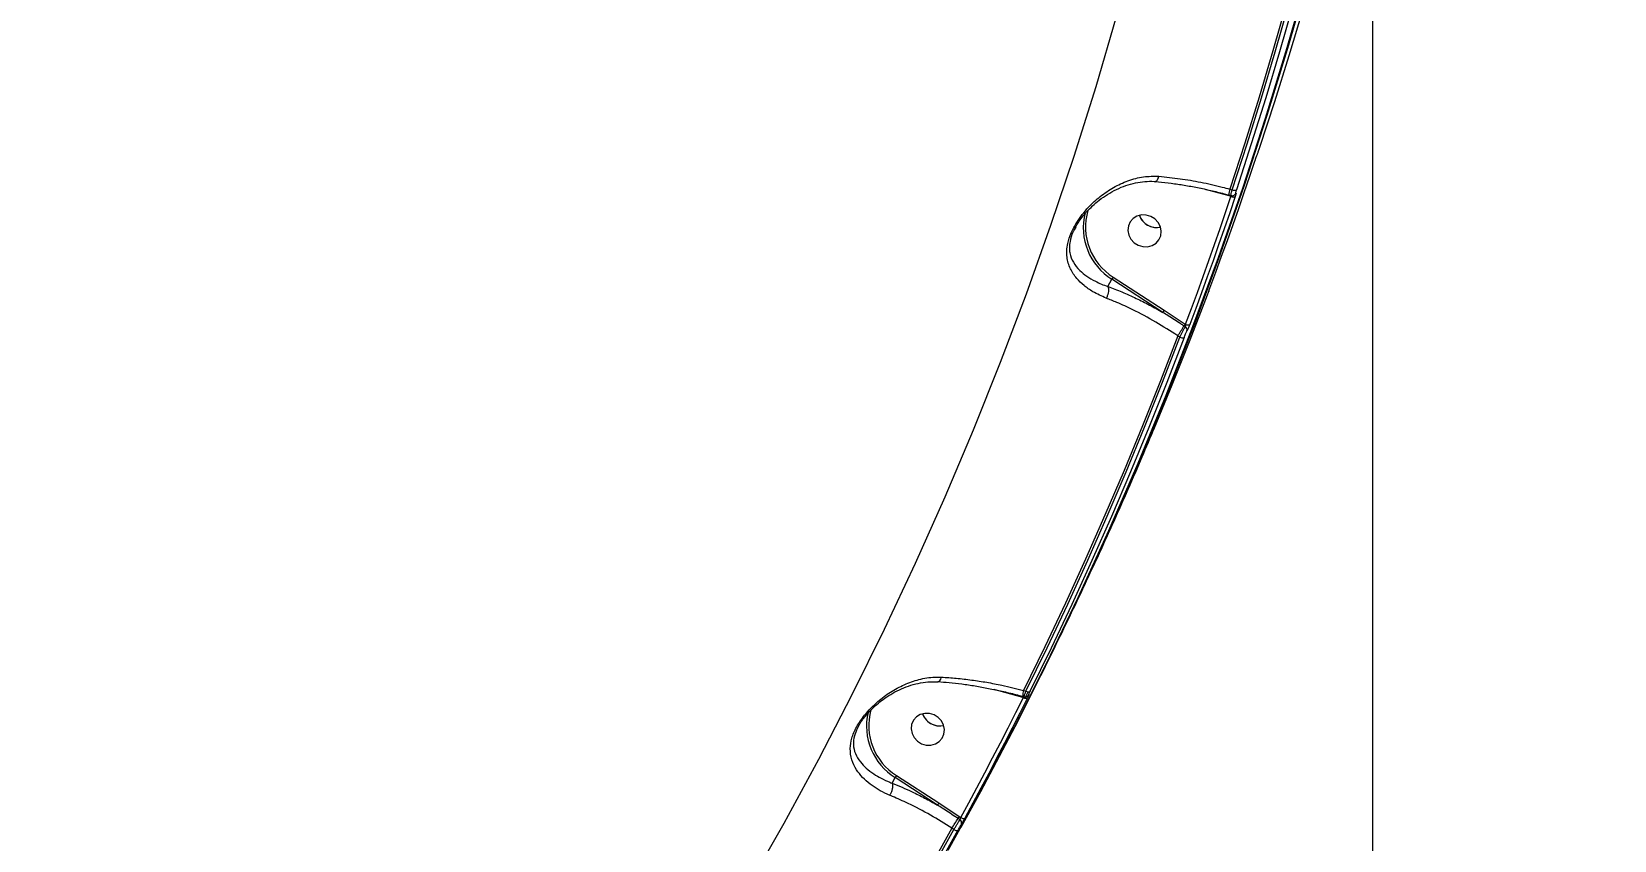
# Model space of a CAD drawing. Header units: millimetres. Extents: x -8607 to 7621, y -5747 to 4382.
# Drawn here: x 5717.6 to 6137.6, y -605.8 to -391.4 of the extents above; entities that cross this region are included whole.
import ezdxf

# ---------------------------------------------------------------- set-up
doc = ezdxf.new("R2010")
doc.units = ezdxf.units.MM
doc.layers.add('DIKOM_ОБЪЕКТ', color=7, linetype='Continuous')
doc.layers.add('DIKOM_РАЗМЕР_ОБЪЕКТА', color=7, linetype='Continuous')
doc.styles.add('style1', font='arial.ttf', dxfattribs={"width": 0.8})
doc.dimstyles.new('1-50', dxfattribs={"dimtxt": 300, "dimasz": 200, "dimexe": 100, "dimexo": 0, "dimgap": 100, "dimtad": 1, "dimtxsty": 'style1', "dimcen": 200, "dimclrd": 7, "dimclre": 7, "dimclrt": 7, "dimadec": 1, "dimazin": 2, "dimtfac": 1, "dimtmove": 0, "dimatfit": 2, "dimfxl": 0, "dimlwd": 25, "dimlwe": 18, "dimarcsym": 0})

# ---------------------------------------------------------------- blocks, each defined once
blk = doc.blocks.new('*D11')
at = {"layer": 'Defpoints', "color": 0, "transparency": 16777216}
for p in [(7619.37, -165.15), (-6826.53, -739.39), (7619.37, -5647.14)]:
    blk.add_point(p, dxfattribs=at)
at = {"layer": 'DIKOM_РАЗМЕР_ОБЪЕКТА', "color": 7, "lineweight": 18, "transparency": 16777216}
for p, q in [((7619.37, -165.15), (7619.37, -5747.14)), ((-6826.53, -739.39), (-6826.53, -5747.14))]:
    blk.add_line(p, q, dxfattribs=at)
at = {"layer": 'DIKOM_РАЗМЕР_ОБЪЕКТА', "color": 7, "lineweight": 25, "transparency": 16777216}
blk.add_line((-6626.53, -5647.14), (7419.37, -5647.14), dxfattribs=at)
at = {"layer": 'DIKOM_РАЗМЕР_ОБЪЕКТА', "color": 7, "transparency": 16777216}
for points in [[(-6626.53, -5613.8), (-6626.53, -5680.47), (-6826.53, -5647.14)], [(7419.37, -5613.8), (7419.37, -5680.47), (7619.37, -5647.14)]]:
    blk.add_solid(points, dxfattribs=at)
at = {"layer": 'DIKOM_РАЗМЕР_ОБЪЕКТА', "color": 7, "transparency": 16777216, "insert": (396.42, -5393.96), "char_height": 300, "attachment_point": 5, "style": 'style1'}
blk.add_mtext('14400', dxfattribs=at)
blk = doc.blocks.new('*D13')
at = {"layer": 'Defpoints', "color": 0, "transparency": 16777216}
for p in [(-5326.53, -191.39), (6073.47, -191.39), (6073.47, -4959.53)]:
    blk.add_point(p, dxfattribs=at)
at = {"layer": 'DIKOM_РАЗМЕР_ОБЪЕКТА', "color": 7, "lineweight": 18, "transparency": 16777216}
for p, q in [((-5326.53, -191.39), (-5326.53, -5059.53)), ((6073.47, -191.39), (6073.47, -5059.53))]:
    blk.add_line(p, q, dxfattribs=at)
at = {"layer": 'DIKOM_РАЗМЕР_ОБЪЕКТА', "color": 7, "lineweight": 25, "transparency": 16777216}
blk.add_line((-5126.53, -4959.53), (5873.47, -4959.53), dxfattribs=at)
at = {"layer": 'DIKOM_РАЗМЕР_ОБЪЕКТА', "color": 7, "transparency": 16777216}
for points in [[(-5126.53, -4926.2), (-5126.53, -4992.86), (-5326.53, -4959.53)], [(5873.47, -4926.2), (5873.47, -4992.86), (6073.47, -4959.53)]]:
    blk.add_solid(points, dxfattribs=at)
at = {"layer": 'DIKOM_РАЗМЕР_ОБЪЕКТА', "color": 7, "transparency": 16777216, "insert": (373.47, -4706.36), "char_height": 300, "attachment_point": 5, "style": 'style1'}
blk.add_mtext('11400', dxfattribs=at)

msp = doc.modelspace()

# ---------------------------------------------------------------- linework, layer by layer
at = {"layer": 'DIKOM_ОБЪЕКТ', "color": 7, "linetype": 'Continuous', "lineweight": 15}
for p, q in [((6029.125, -433.259), (6027.957, -432.934)), ((6035.389, -434.96), (6029.125, -433.259)), ((6035.357, -434.692), (6035.35, -434.689)), ((6035.357, -434.692), (6035.919, -434.848)), ((6035.879, -435.096), (6035.389, -434.96)), ((6035.568, -433.112), (6036.203, -433.289)), ((5994.693, -443.235), (5994.306, -443.951)), ((6003.239, -458.948), (6004.303, -457.023)), ((6017.832, -465.813), (6004.303, -457.023)), ((6004.652, -456.472), (6018.181, -465.262)), ((6018.181, -465.262), (6023.731, -468.914)), ((6023.743, -469.655), (6023.401, -469.432)), ((6023.731, -468.914), (6023.845, -468.988)), ((6022.318, -472.39), (6021.753, -472.022)), ((5974.268, -566.167), (5973.061, -565.831)), ((5980.653, -567.901), (5974.268, -566.167)), ((5980.832, -566.054), (5981.479, -566.233)), ((5981.384, -567.819), (5982.079, -566.442)), ((5982.567, -566.331), (5982.666, -566.131)), ((5980.621, -567.633), (5980.614, -567.63)), ((5980.621, -567.633), (5981.023, -567.745)), ((5980.784, -567.938), (5980.653, -567.901)), ((5974.157, -583.971), (5975.367, -581.655)), ((5945.978, -590.652), (5946.786, -589.191)), ((5957.989, -596.47), (5946.786, -589.191)), ((5947.134, -588.64), (5958.337, -595.919)), ((5958.337, -595.919), (5963.782, -599.503)), ((5963.947, -600.342), (5963.453, -600.021)), ((5963.782, -599.503), (5964.21, -599.781)), ((5962.36, -602.972), (5961.805, -602.611))]:
    msp.add_line(p, q, dxfattribs=at)
at = {"layer": 'DIKOM_ОБЪЕКТ', "color": 7, "linetype": 'Continuous', "lineweight": 15, "flags": 128}
for points in [[(6087.04, -222.357), (6084.473, -241.862), (6081.55, -261.299), (6078.27, -280.661), (6074.635, -299.943), (6070.646, -319.14), (6066.304, -338.245), (6061.611, -357.253), (6056.568, -376.157), (6051.176, -394.953), (6045.437, -413.634), (6039.354, -432.195), (6032.927, -450.63), (6026.159, -468.934), (6019.051, -487.1), (6011.607, -505.125), (6003.827, -523.001), (5995.715, -540.724), (5987.273, -558.288), (5978.503, -575.689), (5969.409, -592.92), (5964.235, -602.385)], [(5960.872, -608.426), (5969.041, -593.585), (5978.136, -576.353), (5986.905, -558.953), (5995.347, -541.389), (6003.459, -523.666), (6011.239, -505.789), (6018.684, -487.765), (6025.791, -469.599), (6032.559, -451.295), (6038.986, -432.86), (6045.07, -414.299), (6050.808, -395.618), (6056.2, -376.822), (6061.243, -357.918), (6065.936, -338.91), (6070.278, -319.805), (6074.267, -300.608), (6077.902, -281.326), (6081.182, -261.963), (6084.106, -242.527), (6086.673, -223.022)], [(6043.565, -422.007), (6047.525, -409.862), (6051.337, -397.666), (6055.001, -385.42), (6058.516, -373.126), (6061.882, -360.784), (6065.099, -348.397), (6068.166, -335.967), (6071.083, -323.495)], [(6063.112, -334.477), (6060.193, -346.966), (6057.125, -359.412), (6053.905, -371.814), (6050.536, -384.171), (6047.017, -396.481), (6043.349, -408.742), (6039.533, -420.953), (6035.568, -433.112)], [(6036.203, -433.289), (6040.159, -421.154), (6043.968, -408.968), (6047.629, -396.732), (6051.141, -384.448), (6054.505, -372.117), (6057.719, -359.74), (6060.783, -347.32), (6063.698, -334.858)], [(6064.834, -334.798), (6061.917, -347.27), (6058.85, -359.701), (6055.633, -372.087), (6052.267, -384.429), (6048.752, -396.723), (6045.088, -408.969), (6041.276, -421.165), (6037.316, -433.31)], [(5843.934, -714.614), (5855.351, -699.025), (5866.463, -683.225), (5877.265, -667.218), (5887.754, -651.009), (5897.927, -634.604), (5907.781, -618.007), (5917.313, -601.225), (5926.519, -584.262), (5935.396, -567.124), (5943.943, -549.816), (5952.155, -532.343), (5960.03, -514.712), (5967.567, -496.928), (5974.762, -478.997), (5981.613, -460.924), (5988.118, -442.714), (5994.275, -424.375), (6000.082, -405.912), (6005.537, -387.33)], [(6030.279, -459.397), (6031.848, -455.181), (6033.399, -450.959), (6034.932, -446.729), (6036.446, -442.492), (6037.943, -438.248), (6039.421, -433.998), (6040.881, -429.74), (6042.323, -425.476)], [(6023.845, -468.988), (6025.412, -464.776), (6026.962, -460.557), (6028.493, -456.331), (6030.007, -452.098), (6031.502, -447.857), (6032.979, -443.61), (6034.438, -439.357), (6035.879, -435.096)], [(6036.993, -435.117), (6035.551, -439.381), (6034.091, -443.639), (6032.613, -447.889), (6031.116, -452.133), (6029.602, -456.37), (6028.069, -460.6), (6026.518, -464.822), (6024.949, -469.038)], [(6011.29, -448.021), (6012.512, -448.387), (6013.77, -448.415), (6014.962, -448.101), (6015.991, -447.47), (6016.773, -446.575), (6017.247, -445.488), (6017.372, -444.296), (6017.139, -443.096), (6016.567, -441.986), (6015.703, -441.055), (6014.615, -440.379), (6013.393, -440.013), (6012.135, -439.985), (6010.943, -440.3), (6009.914, -440.93), (6009.131, -441.825), (6008.658, -442.912), (6008.533, -444.104), (6008.765, -445.304), (6009.337, -446.414), (6010.202, -447.345), (6011.29, -448.021)], [(6015.596, -496.435), (6020.318, -485.004), (6025.067, -473.102), (6029.67, -461.14)], [(6030.033, -460.038), (6030.022, -460.111), (6029.977, -460.27)], [(6021.753, -472.022), (6017.146, -483.999), (6012.393, -495.915), (6007.494, -507.77), (6002.449, -519.56), (5997.26, -531.285), (5991.927, -542.943), (5986.451, -554.533), (5980.832, -566.054)], [(5981.479, -566.233), (5987.085, -554.736), (5992.55, -543.168), (5997.872, -531.533), (6003.05, -519.831), (6008.085, -508.064), (6012.975, -496.234), (6017.72, -484.342), (6022.318, -472.39)], [(6023.42, -472.443), (6018.818, -484.405), (6014.069, -496.307), (6009.175, -508.147), (6004.136, -519.924), (5998.953, -531.635), (5993.627, -543.28), (5988.158, -554.857), (5982.547, -566.364)], [(5964.21, -599.781), (5966.342, -595.833), (5968.457, -591.875), (5970.554, -587.908), (5972.635, -583.932), (5974.698, -579.947), (5976.744, -575.953), (5978.772, -571.949), (5980.784, -567.938)], [(5981.852, -568.069), (5979.839, -572.084), (5977.809, -576.09), (5975.761, -580.088), (5973.697, -584.076), (5971.615, -588.056), (5969.515, -592.026), (5967.399, -595.987), (5965.265, -599.939)], [(5980.784, -567.938), (5980.957, -568.018), (5981.131, -568.083), (5981.299, -568.13), (5981.455, -568.158), (5981.593, -568.166), (5981.707, -568.153), (5981.795, -568.121), (5981.852, -568.069)], [(5982.082, -567.399), (5982.115, -567.357), (5982.202, -567.217)], [(5953.772, -580.189), (5954.994, -580.556), (5956.252, -580.583), (5957.444, -580.269), (5958.473, -579.639), (5959.256, -578.744), (5959.729, -577.656), (5959.854, -576.464), (5959.622, -575.265), (5959.05, -574.154), (5958.185, -573.223), (5957.098, -572.547), (5955.875, -572.181), (5954.617, -572.154), (5953.426, -572.468), (5952.397, -573.098), (5951.614, -573.993), (5951.141, -575.081), (5951.015, -576.273), (5951.248, -577.472), (5951.82, -578.582), (5952.685, -579.513), (5953.772, -580.189)], [(5964.21, -599.781), (5964.381, -599.866), (5964.553, -599.936), (5964.718, -599.988), (5964.872, -600.02), (5965.008, -600.031), (5965.122, -600.021), (5965.208, -599.99), (5965.265, -599.939)], [(5961.805, -602.611), (5955.622, -613.769), (5949.302, -624.85), (5942.846, -635.853), (5936.254, -646.776), (5929.528, -657.618), (5922.668, -668.377), (5915.675, -679.052), (5908.55, -689.641)], [(5909.221, -689.828), (5916.329, -679.258), (5923.306, -668.604), (5930.151, -657.866), (5936.862, -647.046), (5943.44, -636.145), (5949.882, -625.165), (5956.189, -614.107), (5962.36, -602.972)], [(5963.412, -603.133), (5957.237, -614.277), (5950.925, -625.345), (5944.477, -636.334), (5937.894, -647.244), (5931.177, -658.073), (5924.326, -668.82), (5917.344, -679.483), (5910.229, -690.061)], [(5962.36, -602.972), (5962.53, -603.057), (5962.7, -603.127), (5962.865, -603.179), (5963.018, -603.212), (5963.154, -603.223), (5963.267, -603.214), (5963.355, -603.183), (5963.412, -603.133)]]:
    msp.add_lwpolyline(points, dxfattribs=at)
at = {"layer": 'DIKOM_ОБЪЕКТ', "color": 7, "linetype": 'Continuous', "lineweight": 15}
for centre, radius, start, end in [((6039.786, -434.498), 4.44, 161.80921, 182.45516), ((6033.29, -434.43), 2.165, 345.83158, 352.46728), ((6036.456, -434.078), 1.17, 240.47633, 297.32919), ((6036.779, -432.258), 1.181, 240.78987, 297.0403), ((6036.264, -433.899), 0.947, 315.22771, 340.54146), ((6012.773, -443.349), 16.085, 165.86522, 238.22396), ((6012.846, -443.238), 15.565, 163.44747, 238.23488), ((6016.018, -438.598), 4.679, 198.54229, 246.23096), ((6016.066, -438.568), 4.736, 199.71782, 282.51371), ((6016.07, -438.665), 4.639, 245.307, 283.66007), ((6013.658, -462.553), 10.867, 145.96769, 149.40559), ((6027.186, -471.344), 10.866, 145.96762, 149.40571), ((5969.505, -436.953), 62.926, 326.12994, 328.92533), ((6034.18, -475.928), 12.585, 146.12994, 148.92533), ((6023.266, -470.484), 0.957, 344.33595, 60.07588), ((6024.441, -468.02), 1.138, 238.38317, 296.4975), ((6022.918, -471.416), 1.144, 238.38118, 296.0694), ((5985.046, -567.439), 4.436, 161.80285, 182.46963), ((5982.124, -565.397), 1.056, 232.3753, 293.6436), ((5978.555, -567.372), 2.165, 345.83158, 352.46728), ((5955.275, -575.502), 16.107, 167.01809, 238.195), ((5955.345, -575.393), 15.585, 164.52425, 238.20876), ((5958.5, -570.767), 4.679, 198.54229, 246.23096), ((5958.549, -570.736), 4.736, 199.71782, 282.51371), ((5958.552, -570.834), 4.639, 245.307, 283.66007), ((5956.14, -594.722), 10.867, 145.96769, 149.40559), ((5967.343, -602.001), 10.866, 145.96762, 149.40571), ((5909.557, -567.542), 62.926, 326.12994, 328.92533), ((5974.232, -606.517), 12.585, 146.12994, 148.92533), ((5963.475, -601.16), 0.944, 336.46818, 60.05334)]:
    msp.add_arc(centre, radius, start, end, dxfattribs=at)
for points, knots in [([(5800.866, -803.55), (5798.82, -803.961), (5793.452, -805.042), (5784.101, -806.083), (5772.972, -806.48), (5761.475, -806.091), (5750.043, -805.036), (5738.442, -803.37), (5726.87, -801.186), (5714.156, -798.261), (5700.232, -794.471), (5685.3, -789.76), (5670.337, -784.454), (5655.838, -778.796), (5641.463, -772.717), (5627.421, -766.359), (5612.292, -759.074), (5596.058, -750.765), (5579.016, -741.488), (5562.272, -731.86), (5546.339, -722.237), (5530.812, -712.432), (5515.883, -702.615), (5500.259, -691.94), (5483.974, -680.362), (5467.365, -668.055), (5451.324, -655.697), (5436.311, -643.702), (5421.905, -631.787), (5408.262, -620.128), (5393.784, -607.354), (5378.56, -593.432), (5362.985, -578.604), (5348.225, -563.991), (5334.667, -550.045), (5321.906, -536.417), (5310.049, -523.279), (5297.899, -509.305), (5285.576, -494.518), (5273.441, -479.225), (5262.26, -464.415), (5252.289, -450.515), (5243.186, -437.146), (5235.009, -424.46), (5227.33, -411.895), (5222.721, -403.719), (5220.372, -399.551)], [0, 0, 0, 0, 0.0156509, 0.0410528, 0.0664547, 0.0899044, 0.1133542, 0.1348277, 0.1563011, 0.1771003, 0.2025022, 0.227904, 0.2513538, 0.2748036, 0.2962771, 0.3177505, 0.3385497, 0.3639515, 0.3893534, 0.4128032, 0.436253, 0.4577264, 0.4791999, 0.4999991, 0.5244807, 0.5489623, 0.5715463, 0.5941304, 0.614795, 0.6354597, 0.6554668, 0.6808687, 0.7062706, 0.7297205, 0.7531703, 0.7746438, 0.7961173, 0.8169165, 0.8423185, 0.8677204, 0.8911702, 0.9146201, 0.9360936, 0.9575671, 0.9783663, 1, 1, 1, 1]), ([(6042.323, -425.476), (6042.332, -425.45), (6042.391, -425.275), (6042.511, -424.925), (6042.679, -424.452), (6042.836, -424.027), (6042.91, -423.837), (6042.947, -423.742)], [0, 0, 0, 0, 0.0426165, 0.282457, 0.5216215, 0.7607575, 1, 1, 1, 1]), ([(6042.947, -423.742), (6042.984, -423.647), (6043.058, -423.458), (6043.213, -423.031), (6043.379, -422.558), (6043.498, -422.208), (6043.557, -422.033), (6043.565, -422.007)], [0, 0, 0, 0, 0.2393873, 0.4786703, 0.7179146, 0.9577109, 1, 1, 1, 1]), ([(6002.774, -462.06), (6001.555, -461.521), (5999.345, -460.543), (5996.825, -458.722), (5994.766, -456.716), (5993.149, -454.278), (5992.366, -451.788), (5992.269, -449.459), (5992.54, -447.339), (5993.381, -444.754), (5994.789, -442.127), (5996.398, -439.849), (5998.446, -437.467), (6001.176, -434.968), (6004.668, -432.596), (6008.525, -430.811), (6012.592, -429.701), (6015.384, -429.726), (6016.732, -429.737)], [0, 0, 0, 0, 0.0785517, 0.14240769, 0.2076086, 0.28569108, 0.36653484, 0.40509871, 0.44484294, 0.49743706, 0.54968496, 0.59178495, 0.63493314, 0.70636046, 0.77972168, 0.85332184, 0.92913885, 1, 1, 1, 1]), ([(5994.285, -443.939), (5994.393, -443.712), (5994.704, -443.055), (5995.416, -441.911), (5996.416, -440.509), (5997.674, -439.03), (5999.184, -437.513), (6001.007, -435.963), (6003.126, -434.478), (6005.484, -433.17), (6007.954, -432.136), (6010.482, -431.432), (6012.994, -431.102), (6014.788, -431.015), (6015.72, -431.145), (6015.842, -431.162)], [0, 0, 0, 0, 0.02790532, 0.08068854, 0.14332159, 0.21272041, 0.29109497, 0.37984992, 0.48117868, 0.58557635, 0.69067616, 0.79235431, 0.89054389, 0.9857421, 1, 1, 1, 1]), ([(6015.846, -431.118), (6016.114, -431.139), (6017.476, -431.244), (6020.031, -431.56), (6023.492, -432.07), (6027.021, -432.713), (6030.568, -433.48), (6033.355, -434.154), (6034.929, -434.601), (6035.342, -434.719)], [0, 0, 0, 0, 0.0431174, 0.2188981, 0.3964764, 0.575502, 0.7555127, 0.9359769, 1, 1, 1, 1]), ([(6015.849, -431.073), (6015.924, -431.069), (6016.097, -431.062), (6016.372, -430.722), (6016.577, -430.267), (6016.688, -429.91), (6016.722, -429.778), (6016.732, -429.737)], [0, 0, 0, 0, 0.2309049, 0.5342426, 0.8375814, 0.9498626, 1, 1, 1, 1]), ([(6016.732, -429.737), (6018.596, -429.924), (6022.255, -430.291), (6027.927, -431.274), (6032.358, -432.256), (6034.893, -432.932), (6035.568, -433.112)], [0, 0, 0, 0, 0.3028924, 0.5944611, 0.8920287, 1, 1, 1, 1]), ([(6035.929, -434.814), (6035.913, -434.816), (6035.867, -434.82), (6035.894, -434.533), (6035.998, -434.016), (6036.135, -433.531), (6036.203, -433.289)], [0, 0, 0, 0, 0.151753, 0.4341769, 0.7172277, 1, 1, 1, 1]), ([(6035.879, -435.096), (6035.903, -435.051), (6035.951, -434.96), (6035.994, -434.862), (6036.011, -434.808), (6036, -434.808), (6035.997, -434.808)], [0, 0, 0, 0, 0.2866705, 0.570331, 0.8505512, 1, 1, 1, 1]), ([(6035.925, -434.833), (6036.015, -434.857), (6036.206, -434.907), (6036.492, -434.851), (6036.731, -434.74), (6036.875, -434.632), (6036.926, -434.574), (6036.935, -434.564)], [0, 0, 0, 0, 0.2421164, 0.5122478, 0.7447407, 0.9552552, 1, 1, 1, 1]), ([(6037.157, -434.214), (6037.162, -434.21), (6037.193, -434.18), (6037.226, -434.195), (6037.209, -434.373), (6037.132, -434.686), (6037.039, -434.974), (6036.993, -435.117)], [0, 0, 0, 0, 0.0385716, 0.2780899, 0.5183557, 0.7592314, 1, 1, 1, 1]), ([(6037.316, -433.31), (6037.27, -433.453), (6037.179, -433.741), (6037.104, -434.055), (6037.088, -434.233), (6037.121, -434.249), (6037.153, -434.218), (6037.157, -434.214)], [0, 0, 0, 0, 0.240665, 0.4814361, 0.721633, 0.9612014, 1, 1, 1, 1]), ([(5994.306, -443.951), (5994.186, -444.164), (5993.615, -445.181), (5993.161, -446.833), (5992.951, -448.603), (5993.032, -449.557), (5993.278, -450.959), (5993.96, -452.641), (5995.554, -454.599), (5997.562, -456.24), (5999.998, -457.696), (6002.031, -458.55), (6003.238, -458.951), (6003.239, -458.952)], [0, 0, 0, 0, 0.0253149, 0.1209123, 0.1908208, 0.263861, 0.2675977, 0.4212364, 0.5812568, 0.7103739, 0.8417063, 0.9999193, 1, 1, 1, 1]), ([(6003.239, -458.952), (6003.302, -459.132), (6003.427, -459.494), (6003.408, -460.249), (6003.236, -461.059), (6003.006, -461.628), (6002.839, -461.947), (6002.797, -462.021), (6002.774, -462.06)], [0, 0, 0, 0, 0.231622, 0.4632441, 0.6948665, 0.9264897, 0.9610341, 1, 1, 1, 1]), ([(6003.239, -458.952), (6003.239, -458.951), (6003.238, -458.949), (6003.239, -458.948), (6003.239, -458.948)], [0, 0, 0, 0, 0.6212169, 1, 1, 1, 1]), ([(6003.239, -458.948), (6004.465, -459.415), (6006.93, -460.353), (6010.638, -462.029), (6014.287, -463.837), (6016.647, -465.153), (6017.832, -465.813)], [0, 0, 0, 0, 0.2595447, 0.5218385, 0.7598795, 1, 1, 1, 1]), ([(6029.67, -461.14), (6029.728, -460.984), (6029.789, -460.823), (6029.828, -460.717), (6029.829, -460.713)], [0, 0, 0, 0, 0.9637401, 1, 1, 1, 1]), ([(6029.829, -460.713), (6029.844, -460.674), (6029.917, -460.477), (6029.978, -460.29), (6030.015, -460.21), (6030.038, -460.095), (6030.04, -460.082)], [0, 0, 0, 0, 0.1268801, 0.6438628, 0.9583489, 1, 1, 1, 1]), ([(6029.829, -460.713), (6029.869, -460.605), (6029.949, -460.386), (6030, -460.232), (6029.995, -460.231), (6029.978, -460.266), (6029.977, -460.27)], [0, 0, 0, 0, 0.3178068, 0.6433223, 0.9617772, 1, 1, 1, 1]), ([(6029.977, -460.27), (6029.975, -460.274), (6029.958, -460.309), (6029.952, -460.309), (6030.005, -460.145), (6030.116, -459.834), (6030.225, -459.543), (6030.279, -459.397)], [0, 0, 0, 0, 0.027856, 0.2650195, 0.5077103, 0.7539625, 1, 1, 1, 1]), ([(6029.992, -460.191), (6029.992, -460.191), (6029.993, -460.189), (6030.011, -460.132), (6030.065, -459.979), (6030.181, -459.658), (6030.301, -459.338), (6030.369, -459.159)], [0, 0, 0, 0, 0.0468522, 0.1631812, 0.3667463, 0.6455757, 1, 1, 1, 1]), ([(6021.753, -472.022), (6019.808, -470.775), (6015.862, -468.246), (6010.406, -465.36), (6006.024, -463.334), (6003.716, -462.429), (6002.774, -462.06)], [0, 0, 0, 0, 0.3072584, 0.6233184, 0.8463529, 1, 1, 1, 1]), ([(6023.401, -469.432), (6023.122, -469.251), (6021.725, -468.343), (6019.876, -467.124), (6018.294, -466.109), (6017.832, -465.813)], [0, 0, 0, 0, 0.15042181, 0.75212824, 1, 1, 1, 1]), ([(6022.318, -472.39), (6022.344, -472.336), (6022.485, -472.047), (6022.765, -471.484), (6023.142, -470.75), (6023.492, -470.093), (6023.659, -469.801), (6023.743, -469.655)], [0, 0, 0, 0, 0.0547627, 0.2944094, 0.5301252, 0.7646885, 1, 1, 1, 1]), ([(6023.743, -469.655), (6023.758, -469.624), (6023.788, -469.561), (6023.821, -469.403), (6023.842, -469.221), (6023.846, -469.079), (6023.845, -469.003), (6023.845, -468.988)], [0, 0, 0, 0, 0.2178619, 0.443589, 0.6835988, 0.9397725, 1, 1, 1, 1]), ([(6024.949, -469.038), (6024.936, -469.072), (6024.867, -469.256), (6024.725, -469.61), (6024.526, -470.069), (6024.335, -470.476), (6024.236, -470.653), (6024.187, -470.742)], [0, 0, 0, 0, 0.0557734, 0.2968037, 0.5326623, 0.7662387, 1, 1, 1, 1]), ([(6024.187, -470.742), (6024.138, -470.831), (6024.039, -471.008), (6023.846, -471.415), (6023.646, -471.873), (6023.503, -472.226), (6023.433, -472.409), (6023.42, -472.443)], [0, 0, 0, 0, 0.2340719, 0.4679654, 0.7039629, 0.944859, 1, 1, 1, 1]), ([(5291.674, -498.944), (5294.373, -502.175), (5300.506, -509.517), (5310.476, -520.978), (5321.813, -533.588), (5333.803, -546.453), (5346.71, -559.816), (5359.792, -572.88), (5372.475, -585.113), (5384.384, -596.255), (5396.46, -607.239), (5409.253, -618.531), (5422.846, -630.152), (5437.026, -641.89), (5451.447, -653.427), (5466.001, -664.677), (5479.847, -675.023), (5493.289, -684.743), (5506.682, -694.122), (5520.505, -703.477), (5534.817, -712.81), (5549.528, -722.038), (5564.261, -730.894), (5578.906, -739.311), (5592.636, -746.849), (5605.781, -753.737), (5618.633, -760.163), (5631.646, -766.338), (5644.802, -772.223), (5657.783, -777.665), (5671.668, -783.08), (5686.34, -788.297), (5699.626, -792.48), (5710.603, -795.558), (5720.29, -798.009), (5730.578, -800.274), (5741.608, -802.266), (5752.488, -803.752), (5763.184, -804.688), (5773.435, -805.03), (5782.648, -804.786), (5790.881, -804.07), (5798.912, -802.878), (5807.143, -801.036), (5815.303, -798.29), (5820.674, -796.112), (5823.114, -794.658), (5823.282, -794.558)], [0, 0, 0, 0, 0.0175092, 0.0397789, 0.0620872, 0.0859438, 0.109848, 0.1352927, 0.158087, 0.1780911, 0.1981231, 0.2207474, 0.2434121, 0.2665002, 0.2911499, 0.3141799, 0.3372526, 0.3579793, 0.3787371, 0.4013613, 0.4240261, 0.4471142, 0.4717638, 0.4947939, 0.5178666, 0.5385933, 0.5593511, 0.581623, 0.6039335, 0.6263717, 0.6488494, 0.6771966, 0.7056237, 0.722785, 0.7399639, 0.7622358, 0.7845463, 0.8084073, 0.8323159, 0.856411, 0.880555, 0.9005523, 0.9205775, 0.9463937, 0.9722099, 0.9980864, 1, 1, 1, 1]), ([(5382.881, -499.194), (5387.075, -503.66), (5395.473, -512.603), (5408.605, -525.902), (5422.117, -539.099), (5436.04, -552.173), (5450.319, -565.077), (5464.94, -577.79), (5479.847, -590.257), (5494.1, -601.717), (5507.606, -612.187), (5520.321, -621.719), (5533.131, -630.997), (5546.028, -640.012), (5558.98, -648.74), (5571.972, -657.168), (5584.967, -665.268), (5597.035, -672.482), (5608.154, -678.872), (5618.305, -684.495), (5628.369, -689.86), (5638.348, -694.968), (5648.247, -699.821), (5658.019, -704.397), (5667.64, -708.685), (5677.115, -712.691), (5686.465, -716.423), (5695.687, -719.879), (5704.76, -723.05), (5713.657, -725.925), (5722.36, -728.5), (5730.87, -730.776), (5739.191, -732.752), (5747.285, -734.421), (5755.131, -735.78), (5762.735, -736.833), (5770.114, -737.582), (5778.01, -738.071), (5786.308, -738.174), (5794.879, -737.752), (5802.99, -736.793), (5810.609, -735.298), (5817.724, -733.272), (5824.307, -730.707), (5830.405, -727.648), (5834.004, -725.167), (5835.806, -723.925)], [0, 0, 0, 0, 0.0279517, 0.0559711, 0.0841497, 0.112398, 0.140846, 0.1693659, 0.1980505, 0.2268089, 0.2504876, 0.2742079, 0.2980249, 0.3218842, 0.3458643, 0.3698877, 0.3940102, 0.4181768, 0.4373171, 0.4564794, 0.475545, 0.4946105, 0.5137639, 0.5329172, 0.5518732, 0.5708292, 0.5898716, 0.608914, 0.6280087, 0.6471254, 0.6661455, 0.6851656, 0.7042731, 0.7233807, 0.7422913, 0.7612018, 0.7801984, 0.799195, 0.8241795, 0.8492136, 0.8742975, 0.8994316, 0.9244982, 0.9496151, 0.9747822, 1, 1, 1, 1]), ([(5976.015, -580.416), (5977.578, -577.444), (5982.029, -568.982), (5989.06, -554.869), (5997.131, -538.097), (6004.888, -521.176), (6011.037, -507.282), (6014.492, -498.985), (6015.562, -496.416)], [0, 0, 0, 0, 0.1084799, 0.3088893, 0.5093008, 0.7097178, 0.9101439, 1, 1, 1, 1]), ([(5945.306, -593.867), (5945.084, -593.774), (5944.001, -593.32), (5942.197, -592.38), (5939.988, -590.885), (5938.042, -589.127), (5936.355, -586.989), (5935.154, -584.496), (5934.712, -581.752), (5935.078, -579.242), (5935.785, -577.253), (5936.542, -575.706), (5937.517, -574.135), (5938.771, -572.457), (5940.335, -570.709), (5942.596, -568.595), (5945.524, -566.421), (5949.172, -564.441), (5953.107, -563.056), (5956.455, -562.496), (5958.452, -562.529), (5959.047, -562.539)], [0, 0, 0, 0, 0.013455, 0.0657647, 0.1192356, 0.1826302, 0.2473566, 0.3250329, 0.4053504, 0.467846, 0.4985595, 0.5302984, 0.5609722, 0.5926248, 0.6340457, 0.6764914, 0.747173, 0.8197567, 0.8928425, 0.9680649, 1, 1, 1, 1]), ([(5958.138, -563.708), (5958.22, -563.705), (5958.413, -563.699), (5958.713, -563.363), (5958.912, -562.951), (5959.013, -562.654), (5959.035, -562.579), (5959.047, -562.539)], [0, 0, 0, 0, 0.239954, 0.5679312, 0.8959094, 0.9448244, 1, 1, 1, 1]), ([(5959.047, -562.539), (5960.358, -562.624), (5962.993, -562.795), (5967.034, -563.27), (5971.085, -563.896), (5975.693, -564.771), (5978.928, -565.578), (5980.832, -566.054)], [0, 0, 0, 0, 0.1872854, 0.3765509, 0.5570061, 0.7391968, 1, 1, 1, 1]), ([(5937.211, -575.275), (5937.334, -575.061), (5937.689, -574.441), (5938.47, -573.371), (5939.543, -572.076), (5940.841, -570.732), (5942.356, -569.379), (5944.139, -568.031), (5946.186, -566.734), (5948.486, -565.579), (5950.949, -564.64), (5953.494, -564.017), (5955.914, -563.711), (5957.45, -563.773), (5958.14, -563.802)], [0, 0, 0, 0, 0.02983919, 0.08636553, 0.14928344, 0.2197106, 0.29763261, 0.38302676, 0.48219196, 0.58744107, 0.69687602, 0.80742911, 0.91356024, 1, 1, 1, 1]), ([(5958.125, -563.745), (5959.099, -563.814), (5961.177, -563.962), (5964.481, -564.344), (5967.991, -564.857), (5971.569, -565.496), (5975.175, -566.262), (5978.202, -566.984), (5979.996, -567.488), (5980.606, -567.66)], [0, 0, 0, 0, 0.1357799, 0.2896425, 0.4451441, 0.6020201, 0.759903, 0.918354, 1, 1, 1, 1]), ([(5981.032, -567.711), (5981.02, -567.715), (5980.984, -567.727), (5981.047, -567.457), (5981.207, -566.953), (5981.388, -566.473), (5981.479, -566.233)], [0, 0, 0, 0, 0.1385371, 0.4242278, 0.7127973, 1, 1, 1, 1]), ([(5982.547, -566.364), (5982.479, -566.504), (5982.343, -566.783), (5982.211, -567.083), (5982.155, -567.246), (5982.173, -567.252), (5982.2, -567.221), (5982.202, -567.217)], [0, 0, 0, 0, 0.2457883, 0.4917905, 0.7342879, 0.9715254, 1, 1, 1, 1]), ([(5980.784, -567.938), (5980.829, -567.898), (5980.919, -567.82), (5981.019, -567.737), (5981.074, -567.693), (5981.076, -567.696), (5981.076, -567.696)], [0, 0, 0, 0, 0.3051488, 0.5983662, 0.8722463, 1, 1, 1, 1]), ([(5981.023, -567.734), (5981.043, -567.743), (5981.16, -567.795), (5981.385, -567.785), (5981.644, -567.726), (5981.844, -567.621), (5981.984, -567.507), (5982.066, -567.421), (5982.096, -567.381), (5982.107, -567.367)], [0, 0, 0, 0, 0.0514086, 0.2932614, 0.4934574, 0.665641, 0.8124212, 0.9355664, 1, 1, 1, 1]), ([(5982.202, -567.217), (5982.205, -567.214), (5982.232, -567.183), (5982.25, -567.188), (5982.192, -567.351), (5982.058, -567.651), (5981.921, -567.929), (5981.852, -568.069)], [0, 0, 0, 0, 0.027856, 0.2650195, 0.5077103, 0.7539625, 1, 1, 1, 1]), ([(5937.204, -575.27), (5937.154, -575.342), (5937.091, -575.433), (5937.054, -575.52), (5937.046, -575.538)], [0, 0, 0, 0, 0.7914765, 1, 1, 1, 1]), ([(5937.046, -575.538), (5936.695, -576.246), (5936.255, -577.132), (5935.772, -578.781), (5935.575, -580.665), (5936.127, -582.912), (5937.356, -584.935), (5939.038, -586.703), (5940.908, -588.143), (5943.027, -589.395), (5944.736, -590.182), (5945.769, -590.578), (5945.978, -590.655), (5945.978, -590.655)], [0, 0, 0, 0, 0.085568, 0.1071771, 0.220575, 0.3678167, 0.5207942, 0.6440546, 0.7694188, 0.8709493, 0.9742977, 0.9999389, 1, 1, 1, 1]), ([(5967.562, -596.243), (5969.08, -593.5), (5970.985, -590.056), (5972.802, -586.565), (5973.172, -585.855)], [0, 0, 0, 0, 0.7967066, 1, 1, 1, 1]), ([(5945.978, -590.655), (5946.028, -590.83), (5946.126, -591.181), (5946.073, -591.923), (5945.874, -592.723), (5945.608, -593.345), (5945.404, -593.71), (5945.329, -593.83), (5945.306, -593.867)], [0, 0, 0, 0, 0.2204855, 0.440971, 0.6614568, 0.8819434, 0.9635568, 1, 1, 1, 1]), ([(5945.978, -590.655), (5945.978, -590.654), (5945.978, -590.653), (5945.978, -590.652), (5945.978, -590.652)], [0, 0, 0, 0, 0.6959458, 1, 1, 1, 1]), ([(5945.978, -590.652), (5947.724, -591.384), (5950.565, -592.575), (5954.607, -594.593), (5956.858, -595.842), (5957.989, -596.47)], [0, 0, 0, 0, 0.44270072, 0.72016691, 1, 1, 1, 1]), ([(5961.805, -602.611), (5959.921, -601.423), (5956.098, -599.011), (5950.767, -596.241), (5947.175, -594.625), (5945.55, -593.966), (5945.306, -593.867)], [0, 0, 0, 0, 0.3434989, 0.6969397, 0.9545307, 1, 1, 1, 1]), ([(5963.453, -600.021), (5963.173, -599.84), (5961.777, -598.931), (5959.963, -597.736), (5958.416, -596.744), (5957.989, -596.47)], [0, 0, 0, 0, 0.1533124, 0.7665831, 1, 1, 1, 1]), ([(5962.36, -602.972), (5962.383, -602.932), (5962.539, -602.669), (5962.854, -602.141), (5963.284, -601.426), (5963.677, -600.778), (5963.857, -600.488), (5963.947, -600.342)], [0, 0, 0, 0, 0.0422597, 0.2819829, 0.5212715, 0.7606222, 1, 1, 1, 1]), ([(5963.947, -600.342), (5963.966, -600.314), (5964.005, -600.258), (5964.075, -600.122), (5964.143, -599.967), (5964.187, -599.85), (5964.207, -599.79), (5964.21, -599.781)], [0, 0, 0, 0, 0.2368888, 0.4742431, 0.7137485, 0.9566078, 1, 1, 1, 1]), ([(5965.265, -599.939), (5965.252, -599.963), (5965.164, -600.125), (5964.985, -600.449), (5964.736, -600.885), (5964.505, -601.277), (5964.396, -601.451), (5964.341, -601.537)], [0, 0, 0, 0, 0.0426165, 0.282457, 0.5216215, 0.7607575, 1, 1, 1, 1]), ([(5964.341, -601.537), (5964.286, -601.624), (5964.177, -601.798), (5963.944, -602.19), (5963.694, -602.625), (5963.514, -602.947), (5963.425, -603.109), (5963.412, -603.133)], [0, 0, 0, 0, 0.2393873, 0.4786703, 0.7179146, 0.9577109, 1, 1, 1, 1])]:
    msp.add_open_spline(points, degree=3, knots=knots, dxfattribs=at)

# ---------------------------------------------------------------- dimensions: what is measured, and where the dimension line sits
at = {"layer": 'DIKOM_РАЗМЕР_ОБЪЕКТА'}
dim = msp.add_linear_dim(base=(7619.366, -5647.135), p1=(-6826.527, -739.391), p2=(7619.366, -165.147), text='14400', dimstyle='1-50', dxfattribs=at)
dim.commit()
dim.dimension.update_dxf_attribs({"geometry": '*D11', "text_midpoint": (396.419, -5647.135), "dimtype": 160})
dim = msp.add_linear_dim(base=(6073.473, -4959.53), p1=(-5326.527, -191.391), p2=(6073.473, -191.391), dimstyle='1-50', dxfattribs=at)
dim.commit()
dim.dimension.update_dxf_attribs({"geometry": '*D13', "text_midpoint": (373.473, -4959.53), "dimtype": 160})

doc.saveas('drawing.dxf')
